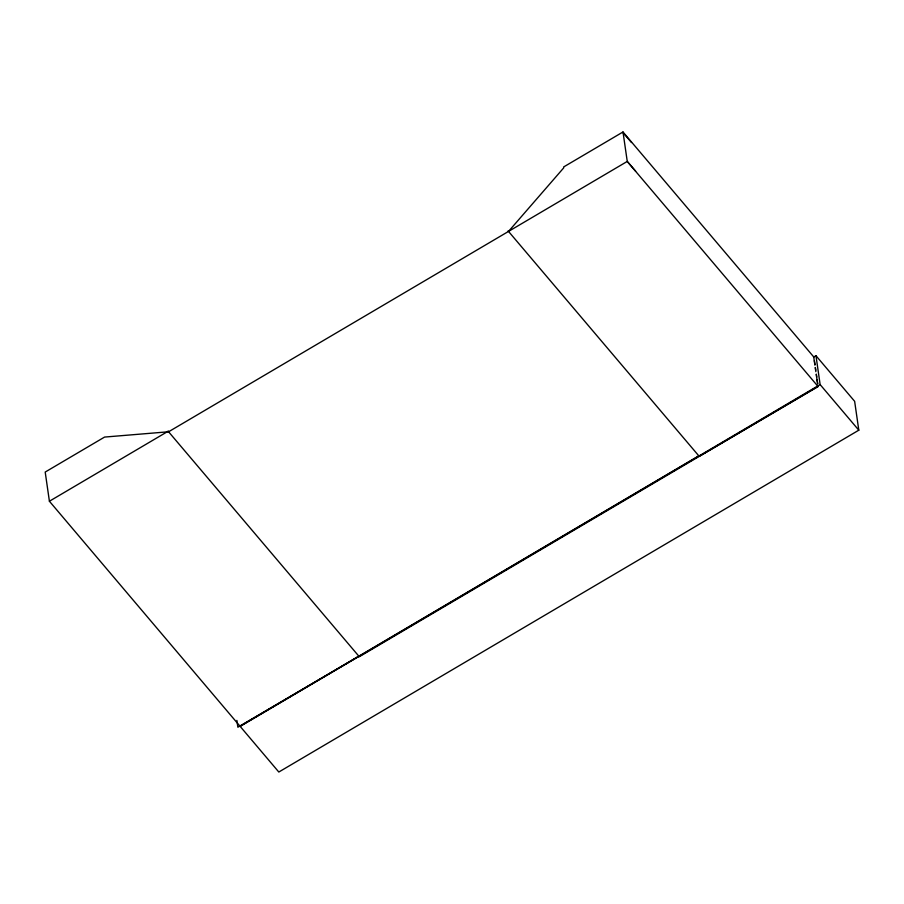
<?xml version="1.0" encoding="UTF-8"?>
<svg xmlns="http://www.w3.org/2000/svg" width="904" height="904" viewBox="0 0 904 904"><rect width="100%" height="100%" fill="white"/><g stroke="black" fill="none" stroke-linecap="round" stroke-linejoin="round"><path stroke-width="1.36" d="M508.523 231.424L563.757 167.805L563.644 166.957L623.003 131.973L813.724 356.922L814.877 364.956M813.543 357.148L815.973 355.713L854.642 401.319L858.8 430.191L278.816 772.027L49.404 501.234L168.223 431.197L168.664 431.728M240.114 726.183L698.781 455.842M240.148 726.42L820.131 384.584L815.973 355.713M358.854 656.202L237.865 727.223L236.882 720.409M818.12 386.573L699.233 456.373L508.071 230.893M623.003 131.973L627.252 161.432L168.585 431.773L104.57 437.073L45.2 472.057L49.404 501.234M623.127 132.809L631.512 142.549M635.636 171.172L627.252 161.432L817.973 386.392L359.295 656.722L168.133 431.253M820.131 384.584L858.8 430.191M814.391 360.673L814.979 364.764M815.374 367.487L815.77 370.211M816.357 374.301L816.753 377.036M817.137 379.759L817.736 383.85M815.261 367.634L815.849 371.657M816.233 374.335L817.578 383.703"/></g></svg>
